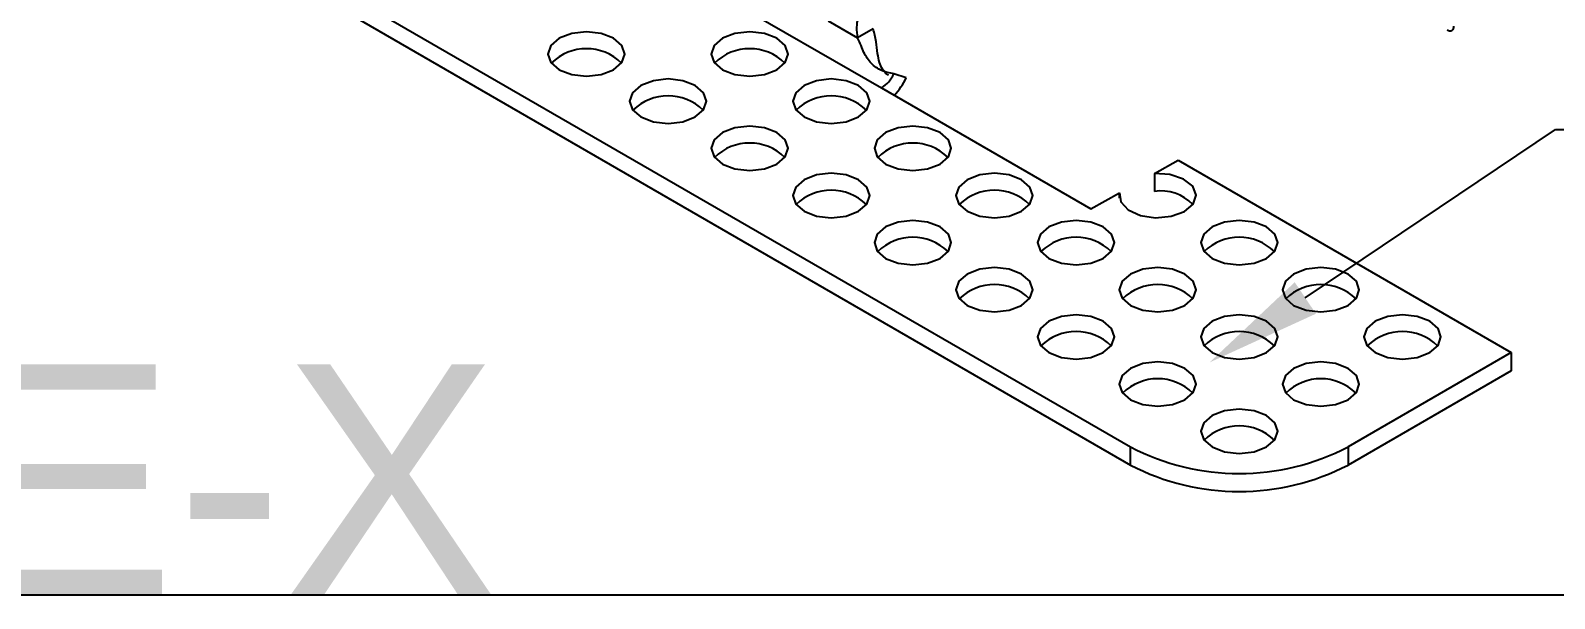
# Model space of a CAD drawing. Extents: x -0.1 to 10.8, y -7.1 to 0.
# Drawn here: x 1.482 to 3.958, y -7.068 to -6.146 of the extents above; entities that cross this region are included whole.
import ezdxf
from ezdxf import colors
from ezdxf.entities.mleader import LeaderData, LeaderLine
from ezdxf.math import Vec2, Vec3

# ---------------------------------------------------------------- set-up
doc = ezdxf.new("R2010")
doc.units = 0
doc.header["$LTSCALE"] = 0.5
doc.header["$MEASUREMENT"] = 0
for name, color, linetype in [('Brackets', 181, 'CONTINUOUS'), ('End Cap', 92, 'CONTINUOUS'), ('FAB DWG', 221, 'CONTINUOUS')]:
    doc.layers.add(name, color=color, linetype=linetype)
doc.layers.add('Text-Unprinted', color=131, linetype='CONTINUOUS', plot=False)
doc.styles.add('LSAD_Standard', font='arial.ttf')

msp = doc.modelspace()

# ---------------------------------------------------------------- linework, layer by layer
at = {"layer": 'Brackets', "transparency": 16777216}
for p, q in [((0.4756, -5.2094), (3.2687, -6.8218)), ((0.4756, -5.2387), (3.2687, -6.8511)), ((1.7647, -5.6041), (2.8643, -6.2388)), ((2.7773, -6.1298), (2.8254, -6.1576)), ((2.8508, -6.1429), (2.8254, -6.1576)), ((2.8643, -6.2388), (3.2044, -6.4351)), ((2.9044, -6.2224), (2.8844, -6.2159)), ((3.3075, -6.3776), (3.346, -6.3562)), ((3.346, -6.3562), (3.8874, -6.6687)), ((3.3075, -6.3776), (3.3075, -6.4069)), ((3.2044, -6.4351), (3.2508, -6.4092)), ((3.2508, -6.4179), (3.2508, -6.4092)), ((3.8874, -6.6687), (3.6222, -6.8218)), ((3.8874, -6.6687), (3.8874, -6.698)), ((3.8874, -6.698), (3.6222, -6.8511)), ((3.2687, -6.8511), (3.2687, -6.8218)), ((3.6222, -6.8218), (3.6222, -6.8511))]:
    msp.add_line(p, q, dxfattribs=at)
at = {"layer": 'Brackets', "transparency": 16777216, "flags": 128}
for points in [[(2.8689, -6.1167), (2.8585, -6.1117), (2.8486, -6.1099), (2.8397, -6.1113), (2.8325, -6.1157), (2.8272, -6.1231), (2.8241, -6.1329), (2.8235, -6.1446), (2.8254, -6.1576)], [(2.429, -6.1584), (2.4087, -6.1506), (2.3848, -6.1479), (2.3609, -6.1506), (2.3406, -6.1584), (2.327, -6.1702), (2.3223, -6.184), (2.327, -6.1978), (2.3406, -6.2095), (2.3609, -6.2173), (2.3848, -6.22), (2.4087, -6.2173), (2.429, -6.2095), (2.4425, -6.1978), (2.4473, -6.184), (2.4425, -6.1702), (2.429, -6.1584)], [(2.6941, -6.1584), (2.6739, -6.1506), (2.65, -6.1479), (2.626, -6.1506), (2.6058, -6.1584), (2.5922, -6.1702), (2.5875, -6.184), (2.5922, -6.1978), (2.6058, -6.2095), (2.626, -6.2173), (2.65, -6.22), (2.6739, -6.2173), (2.6941, -6.2095), (2.7077, -6.1978), (2.7125, -6.184), (2.7077, -6.1702), (2.6941, -6.1584)], [(2.5616, -6.235), (2.5413, -6.2272), (2.5174, -6.2244), (2.4935, -6.2272), (2.4732, -6.235), (2.4596, -6.2467), (2.4549, -6.2605), (2.4596, -6.2743), (2.4732, -6.286), (2.4935, -6.2938), (2.5174, -6.2966), (2.5413, -6.2938), (2.5616, -6.286), (2.5751, -6.2743), (2.5799, -6.2605), (2.5751, -6.2467), (2.5616, -6.235)], [(2.8267, -6.235), (2.8065, -6.2272), (2.7825, -6.2244), (2.7586, -6.2272), (2.7383, -6.235), (2.7248, -6.2467), (2.72, -6.2605), (2.7248, -6.2743), (2.7383, -6.286), (2.7586, -6.2938), (2.7825, -6.2966), (2.8065, -6.2938), (2.8267, -6.286), (2.8403, -6.2743), (2.845, -6.2605), (2.8403, -6.2467), (2.8267, -6.235)], [(2.6941, -6.3115), (2.6739, -6.3037), (2.65, -6.301), (2.626, -6.3037), (2.6058, -6.3115), (2.5922, -6.3232), (2.5875, -6.337), (2.5922, -6.3508), (2.6058, -6.3626), (2.626, -6.3704), (2.65, -6.3731), (2.6739, -6.3704), (2.6941, -6.3626), (2.7077, -6.3508), (2.7125, -6.337), (2.7077, -6.3232), (2.6941, -6.3115)], [(2.9593, -6.3115), (2.939, -6.3037), (2.9151, -6.301), (2.8912, -6.3037), (2.8709, -6.3115), (2.8574, -6.3232), (2.8526, -6.337), (2.8574, -6.3508), (2.8709, -6.3626), (2.8912, -6.3704), (2.9151, -6.3731), (2.939, -6.3704), (2.9593, -6.3626), (2.9729, -6.3508), (2.9776, -6.337), (2.9729, -6.3232), (2.9593, -6.3115)], [(2.8267, -6.3881), (2.8065, -6.3802), (2.7825, -6.3775), (2.7586, -6.3802), (2.7383, -6.3881), (2.7248, -6.3998), (2.72, -6.4136), (2.7248, -6.4274), (2.7383, -6.4391), (2.7586, -6.4469), (2.7825, -6.4497), (2.8065, -6.4469), (2.8267, -6.4391), (2.8403, -6.4274), (2.845, -6.4136), (2.8403, -6.3998), (2.8267, -6.3881)], [(3.0919, -6.3881), (3.0716, -6.3802), (3.0477, -6.3775), (3.0238, -6.3802), (3.0035, -6.3881), (2.99, -6.3998), (2.9852, -6.4136), (2.99, -6.4274), (3.0035, -6.4391), (3.0238, -6.4469), (3.0477, -6.4497), (3.0716, -6.4469), (3.0919, -6.4391), (3.1054, -6.4274), (3.1102, -6.4136), (3.1054, -6.3998), (3.0919, -6.3881)], [(3.2508, -6.4092), (3.253, -6.4239), (3.265, -6.4368), (3.285, -6.4459), (3.3096, -6.4496), (3.3348, -6.4474), (3.3563, -6.4395), (3.3706, -6.4274), (3.3754, -6.413), (3.3698, -6.3986), (3.3547, -6.3868), (3.3328, -6.3794), (3.3075, -6.3776)], [(2.9593, -6.4646), (2.939, -6.4568), (2.9151, -6.454), (2.8912, -6.4568), (2.8709, -6.4646), (2.8574, -6.4763), (2.8526, -6.4901), (2.8574, -6.5039), (2.8709, -6.5156), (2.8912, -6.5234), (2.9151, -6.5262), (2.939, -6.5234), (2.9593, -6.5156), (2.9729, -6.5039), (2.9776, -6.4901), (2.9729, -6.4763), (2.9593, -6.4646)], [(3.2245, -6.4646), (3.2042, -6.4568), (3.1803, -6.454), (3.1564, -6.4568), (3.1361, -6.4646), (3.1225, -6.4763), (3.1178, -6.4901), (3.1225, -6.5039), (3.1361, -6.5156), (3.1564, -6.5234), (3.1803, -6.5262), (3.2042, -6.5234), (3.2245, -6.5156), (3.238, -6.5039), (3.2428, -6.4901), (3.238, -6.4763), (3.2245, -6.4646)], [(3.4896, -6.4646), (3.4694, -6.4568), (3.4454, -6.454), (3.4215, -6.4568), (3.4013, -6.4646), (3.3877, -6.4763), (3.3829, -6.4901), (3.3877, -6.5039), (3.4013, -6.5156), (3.4215, -6.5234), (3.4454, -6.5262), (3.4694, -6.5234), (3.4896, -6.5156), (3.5032, -6.5039), (3.5079, -6.4901), (3.5032, -6.4763), (3.4896, -6.4646)], [(3.0919, -6.5411), (3.0716, -6.5333), (3.0477, -6.5306), (3.0238, -6.5333), (3.0035, -6.5411), (2.99, -6.5528), (2.9852, -6.5667), (2.99, -6.5805), (3.0035, -6.5922), (3.0238, -6.6), (3.0477, -6.6027), (3.0716, -6.6), (3.0919, -6.5922), (3.1054, -6.5805), (3.1102, -6.5667), (3.1054, -6.5528), (3.0919, -6.5411)], [(3.3571, -6.5411), (3.3368, -6.5333), (3.3129, -6.5306), (3.2889, -6.5333), (3.2687, -6.5411), (3.2551, -6.5528), (3.2504, -6.5667), (3.2551, -6.5805), (3.2687, -6.5922), (3.2889, -6.6), (3.3129, -6.6027), (3.3368, -6.6), (3.3571, -6.5922), (3.3706, -6.5805), (3.3754, -6.5667), (3.3706, -6.5528), (3.3571, -6.5411)], [(3.6222, -6.5411), (3.6019, -6.5333), (3.578, -6.5306), (3.5541, -6.5333), (3.5338, -6.5411), (3.5203, -6.5528), (3.5155, -6.5667), (3.5203, -6.5805), (3.5338, -6.5922), (3.5541, -6.6), (3.578, -6.6027), (3.6019, -6.6), (3.6222, -6.5922), (3.6358, -6.5805), (3.6405, -6.5667), (3.6358, -6.5528), (3.6222, -6.5411)], [(3.2245, -6.6177), (3.2042, -6.6099), (3.1803, -6.6071), (3.1564, -6.6099), (3.1361, -6.6177), (3.1225, -6.6294), (3.1178, -6.6432), (3.1225, -6.657), (3.1361, -6.6687), (3.1564, -6.6765), (3.1803, -6.6793), (3.2042, -6.6765), (3.2245, -6.6687), (3.238, -6.657), (3.2428, -6.6432), (3.238, -6.6294), (3.2245, -6.6177)], [(3.4896, -6.6177), (3.4694, -6.6099), (3.4454, -6.6071), (3.4215, -6.6099), (3.4013, -6.6177), (3.3877, -6.6294), (3.3829, -6.6432), (3.3877, -6.657), (3.4013, -6.6687), (3.4215, -6.6765), (3.4454, -6.6793), (3.4694, -6.6765), (3.4896, -6.6687), (3.5032, -6.657), (3.5079, -6.6432), (3.5032, -6.6294), (3.4896, -6.6177)], [(3.7548, -6.6177), (3.7345, -6.6099), (3.7106, -6.6071), (3.6867, -6.6099), (3.6664, -6.6177), (3.6529, -6.6294), (3.6481, -6.6432), (3.6529, -6.657), (3.6664, -6.6687), (3.6867, -6.6765), (3.7106, -6.6793), (3.7345, -6.6765), (3.7548, -6.6687), (3.7684, -6.657), (3.7731, -6.6432), (3.7684, -6.6294), (3.7548, -6.6177)], [(3.3571, -6.6942), (3.3368, -6.6864), (3.3129, -6.6836), (3.2889, -6.6864), (3.2687, -6.6942), (3.2551, -6.7059), (3.2504, -6.7197), (3.2551, -6.7335), (3.2687, -6.7452), (3.2889, -6.7531), (3.3129, -6.7558), (3.3368, -6.7531), (3.3571, -6.7452), (3.3706, -6.7335), (3.3754, -6.7197), (3.3706, -6.7059), (3.3571, -6.6942)], [(3.6222, -6.6942), (3.6019, -6.6864), (3.578, -6.6836), (3.5541, -6.6864), (3.5338, -6.6942), (3.5203, -6.7059), (3.5155, -6.7197), (3.5203, -6.7335), (3.5338, -6.7452), (3.5541, -6.7531), (3.578, -6.7558), (3.6019, -6.7531), (3.6222, -6.7452), (3.6358, -6.7335), (3.6405, -6.7197), (3.6358, -6.7059), (3.6222, -6.6942)], [(3.4896, -6.7708), (3.4694, -6.7629), (3.4454, -6.7602), (3.4215, -6.7629), (3.4013, -6.7708), (3.3877, -6.7825), (3.3829, -6.7963), (3.3877, -6.8101), (3.4013, -6.8218), (3.4215, -6.8296), (3.4454, -6.8323), (3.4694, -6.8296), (3.4896, -6.8218), (3.5032, -6.8101), (3.5079, -6.7963), (3.5032, -6.7825), (3.4896, -6.7708)]]:
    msp.add_lwpolyline(points, dxfattribs=at)
at = {"layer": 'Brackets', "transparency": 16777216}
for centre, radius, start, end in [((2.3848, -6.257), 0.0817, 45.6215, 134.3785), ((2.65, -6.257), 0.0817, 45.6215, 134.3785), ((2.8356, -6.1934), 0.0537, 302.3108, 335.2398), ((2.7955, -6.1698), 0.1209, 317.8715, 334.2115), ((2.5174, -6.3335), 0.0817, 45.6215, 134.3785), ((2.7825, -6.3335), 0.0817, 45.6215, 134.3785), ((2.65, -6.4101), 0.0817, 45.6215, 134.3785), ((2.9151, -6.4101), 0.0817, 45.6215, 134.3785), ((2.7825, -6.4866), 0.0817, 45.6215, 134.3785), ((3.0477, -6.4866), 0.0817, 45.6215, 134.3785), ((3.3185, -6.477), 0.0709, 43.4356, 98.9126), ((2.9151, -6.5631), 0.0817, 45.6215, 134.3785), ((3.1803, -6.5631), 0.0817, 45.6215, 134.3785), ((3.4454, -6.5631), 0.0817, 45.6215, 134.3785), ((3.0477, -6.6397), 0.0817, 45.6215, 134.3785), ((3.3129, -6.6397), 0.0817, 45.6215, 134.3785), ((3.578, -6.6397), 0.0817, 45.6215, 134.3785), ((3.1803, -6.7162), 0.0817, 45.6215, 134.3785), ((3.4454, -6.7162), 0.0817, 45.6215, 134.3785), ((3.7106, -6.7162), 0.0817, 45.6215, 134.3785), ((3.3129, -6.7928), 0.0817, 45.6215, 134.3785), ((3.578, -6.7928), 0.0817, 45.6215, 134.3785), ((3.4454, -6.8693), 0.0817, 45.6215, 134.3785), ((3.4454, -6.4806), 0.3843, 242.6097, 297.3903), ((3.4454, -6.5099), 0.3843, 242.6097, 297.3903)]:
    msp.add_arc(centre, radius, start, end, dxfattribs=at)
for points, knots in [([(2.8844, -6.2159), (2.8775, -6.2146), (2.8637, -6.212), (2.8468, -6.2001), (2.8368, -6.1851), (2.8309, -6.1699), (2.8273, -6.1618), (2.8254, -6.1576)], [0, 0, 0, 0, 0.249652, 0.501997, 0.738303, 0.864242, 1, 1, 1, 1]), ([(2.8758, -6.2185), (2.8748, -6.2179), (2.8706, -6.2157), (2.8653, -6.2087), (2.8603, -6.1973), (2.8576, -6.1819), (2.8554, -6.1629), (2.8524, -6.15), (2.8508, -6.1429)], [0, 0, 0, 0, 0.047808, 0.199139, 0.351988, 0.530971, 0.745224, 1, 1, 1, 1])]:
    msp.add_open_spline(points, degree=3, knots=knots, dxfattribs=at)
at = {"layer": 'End Cap', "transparency": 16777216}
msp.add_arc((3.7876, -6.1398), 0.00655, 230.7967, 9.214, dxfattribs=at)
at = {"layer": 'Text-Unprinted', "ltscale": 0.5, "transparency": 16777216}
msp.add_lwpolyline([(0, 0), (10.8446, 0), (10.8446, -7.0625), (0, -7.0625)], close=True, dxfattribs=at)

# ---------------------------------------------------------------- texts
at = {"layer": 'Text-Unprinted', "ltscale": 0.5, "transparency": 16777216, "style": 'LSAD_Standard'}
msp.add_attdef('SCALE-X', (0, -7.0625), 'XEffectiveScaleFactor', height=0.375, dxfattribs=at)

# ---------------------------------------------------------------- leaders
at = {"layer": 'FAB DWG', "ltscale": 0.5, "transparency": 16777216}
ml = msp.add_multileader_mtext('Standard', dxfattribs=at)
ml.set_content('\\A1;BK0160_ (x1)\\PHW63214 (x2)', color=256, style='LSAD_Standard')
ml.set_leader_properties()
ml.build(insert=Vec2(0, 0))
ml.multileader.update_dxf_attribs({"text_left_attachment_type": 2, "dogleg_length": 0.36, "arrow_head_size": 0.1875})
ctx = ml.context
ctx.base_point, ctx.char_height, ctx.arrow_head_size, ctx.landing_gap_size, ctx.plane_origin = Vec3(4.3262, -6.3067), 0.1875, 0.1875, 0.09, Vec3(2.1503, 9.4016)
ctx.left_attachment = 2
notes = []
notes.append((ctx, [(0, (1, 1, 0), (3.959, -6.3067), (1, 0), 0.3672, [(0, [(3.3972, -6.6846)], 0, [])])]))
ctx.mtext.insert, ctx.mtext.width, ctx.mtext.defined_height, ctx.mtext.flow_direction = Vec3(4.4162, -6.0259), 2.351815, 0.6491, 5
for ctx, leaders in notes:
    for number, flags, end, landing, length, lines in leaders:
        leader = LeaderData()
        leader.index, (leader.has_last_leader_line, leader.has_dogleg_vector, leader.attachment_direction) = number, flags
        leader.last_leader_point, leader.dogleg_vector, leader.dogleg_length = Vec3(end), Vec3(landing), length
        for number, points, colour, breaks in lines:
            line = LeaderLine()
            line.index, line.vertices, line.color, line.breaks = number, Vec3.list(points), colors.encode_raw_color(colour), breaks
            leader.lines.append(line)
        ctx.leaders.append(leader)

doc.saveas('drawing.dxf')
